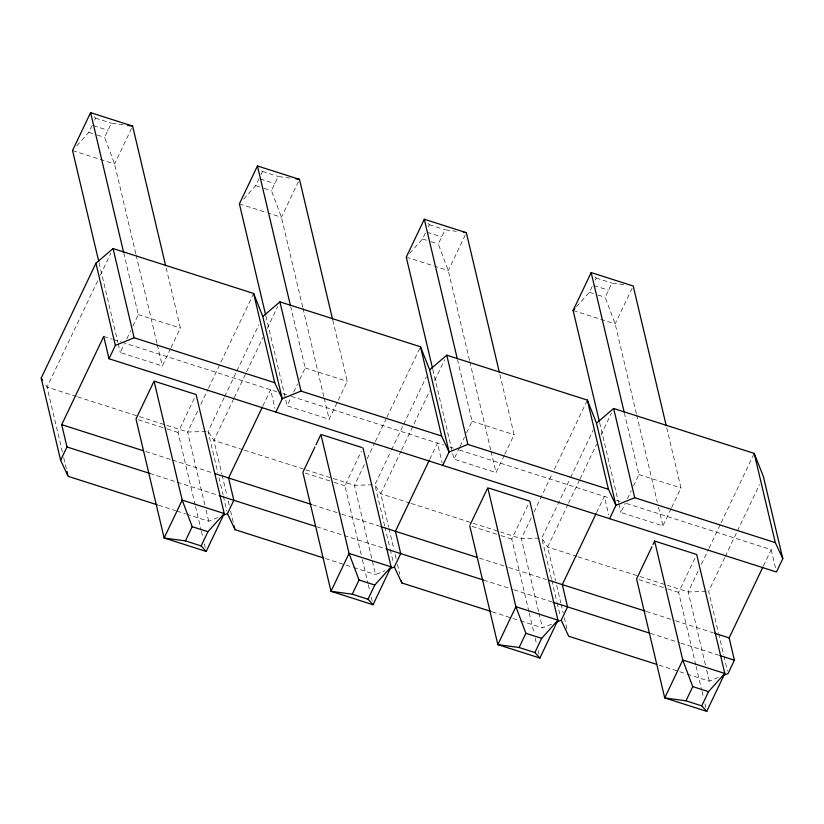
<?xml version="1.0" encoding="UTF-8"?>
<svg xmlns="http://www.w3.org/2000/svg" width="824" height="824" viewBox="0 0 824 824"><rect width="100%" height="100%" fill="white"/><g stroke="black" fill="none" stroke-linecap="round" stroke-linejoin="round"><path stroke-width="0.62" stroke-dasharray="4.12 3.09" d="M76.828 145.745L88.827 132.355L92.216 125.248M94.626 120.17L95.594 118.141L93.091 115.391M135.805 253.74L114.577 163.966L104.597 137.392L111.364 123.178L125.124 125.052M131.541 128.369L114.577 163.966L72.533 150.535M97.644 280.881L47.04 387.105L62.562 452.788M100.394 275.113L110.849 253.174M170.537 348.727L162.328 365.949L120.283 352.517L124.115 344.483M126.855 338.736L130.676 330.702M132.87 326.108L138.339 314.624L123.899 253.535M171.083 347.584L180.384 328.055L166.242 268.212M243.688 199.058L255.687 185.657L259.076 178.561M261.002 174.492L262.454 171.454L259.951 168.704M302.666 307.053L281.437 217.278L271.457 190.694L278.224 176.49L291.984 178.365M195.216 505.091L178.046 432.456L194.464 398.002M298.401 181.682L281.437 217.278L268.222 213.055M197.523 411.238L187.615 432.023L204.898 505.143M200.819 404.316L207.978 389.299M208.523 388.145L253.638 293.468M224.087 397.755L208.06 431.405L217.773 472.502M224.643 396.591L236.251 372.232M236.807 371.068L258.921 324.656M233.697 398.857L213.89 440.418L221.8 473.882M234.253 397.704L262.856 337.655M267.254 328.426L277.709 306.487M262.856 406.005L270.602 389.752L275 408.344M332.803 320.279L347.244 381.368L329.188 419.262L287.143 405.83L290.975 397.796M293.715 392.049L297.536 384.015M299.73 379.421L305.199 367.937L290.759 306.837M409.683 253.328L422.547 238.97L425.936 231.863M428.346 226.796L429.314 224.756L426.811 222.006M469.526 360.356L448.297 270.591L438.317 244.007L445.084 229.803L456.341 231.328M361.19 554.645L344.906 485.758L361.324 451.315M465.261 234.984L448.297 270.591L435.082 266.368M364.383 464.551L354.474 485.336L375.569 574.555L384.963 570.733M367.133 458.783L374.827 442.612M375.384 441.458L386.384 418.365M386.93 417.212L420.498 346.78M384.633 525.815L374.92 484.718L390.947 451.068M391.503 449.904L403.111 425.544M403.667 424.381L426.338 376.805M401.113 451.006L380.75 493.731L388.66 527.185M401.659 449.853L429.716 390.967M434.67 380.575L444.569 359.8M429.716 459.318L437.462 443.065L442.148 462.892M504.257 455.353L496.048 472.574L454.003 459.143L459.473 447.659M460.019 446.505L464.396 437.328M466.59 432.734L472.059 421.249L457.619 360.15M504.803 454.199L514.104 434.681L499.663 373.581M576.543 306.641L589.407 292.283L592.786 285.176M595.206 280.098L596.174 278.069L593.671 275.319M636.375 413.669L615.157 323.894L605.166 297.32L611.944 283.106L624.458 284.816M528.936 611.707L511.766 539.071L528.184 504.618M632.121 288.297L615.157 323.894L573.113 310.463M531.243 517.863L521.334 538.649L538.618 611.758M533.993 512.085L552.142 473.985M554.346 469.371L587.357 400.093M551.493 579.128L541.78 538.021L569.971 478.847M570.527 477.693L593.198 430.118M567.973 504.319L547.61 547.043L555.52 580.498M568.519 503.165L579.519 480.073M580.075 478.919L596.576 444.28M600.974 435.041L611.429 413.102M596.576 512.621L604.322 496.378L608.709 514.959M671.117 508.655L662.908 525.887L620.863 512.456L625.241 503.268M627.424 498.674L631.256 490.63M633.45 486.036L638.919 474.552L624.479 413.463M671.663 507.512L680.964 487.993L666.523 426.894M695.796 665.019L678.626 592.384L695.044 557.93M698.093 571.176L688.194 591.951L705.478 665.071M701.399 564.244L708.547 549.237M709.104 548.084L720.65 523.837M721.206 522.673L754.207 453.406M724.667 557.683L708.64 591.333L718.353 632.441M725.223 556.53L736.831 532.16M737.387 530.996L759.501 484.584M763.436 565.934L771.182 549.68L626.24 503.382M186.708 514.217L208.709 521.252L218.102 517.431M520.428 620.843L542.429 627.867L551.822 624.046M687.278 674.145L709.289 681.18L718.683 677.359M372.366 484.79L354.474 485.336L305.58 469.711M539.226 538.103L521.334 538.649L500.549 532.005M706.086 591.416L688.194 591.951L667.409 585.318M95.594 118.141L111.364 123.178M262.454 171.454L278.224 176.49M429.314 224.756L445.084 229.803M596.174 278.069L611.944 283.106M93.421 125.629L107.975 130.285M260.281 178.942L274.835 183.597M427.141 232.255L441.695 236.9M594.001 285.567L608.555 290.213M88.827 132.355L96.099 134.673M97.314 135.064L104.597 137.392M255.687 185.657L262.959 187.985M264.174 188.377L271.457 190.694M422.547 238.97L429.819 241.298M431.034 241.679L438.317 244.007M589.407 292.283L596.679 294.611M597.894 294.992L605.166 297.32M239.393 203.847L267.028 212.674M406.253 257.15L433.887 265.977M138.339 314.624L180.384 328.055M305.199 367.937L347.244 381.368M472.059 421.249L514.104 434.681M638.919 474.552L680.964 487.993M103.742 336.439L112.27 339.169M113.485 339.55L120.798 341.888M122.014 342.279L276.689 391.699M282.776 393.645L290.089 395.973M291.305 396.365L443.549 445.012M449.636 446.958L453.293 448.122M459.38 450.069L610.409 498.314M616.496 500.261L620.153 501.435M76.375 396.478L47.04 387.105L44.444 383.098M77.6 396.869L187.615 432.023L208.06 431.405L213.89 440.418L243.235 449.791M244.46 450.182L304.355 469.32M410.094 503.103L380.75 493.731L374.92 484.718M411.31 503.495L499.334 531.614M576.954 556.416L547.61 547.043L541.78 538.021M578.17 556.808L666.194 584.927M138.411 419.787L166.036 428.614M167.241 428.995L178.046 432.456M305.261 473.1L332.896 481.927M334.091 482.308L344.906 485.758M472.121 526.402L499.756 535.229M500.951 535.621L511.766 539.071M638.981 579.715L666.616 588.542M667.811 588.923L678.626 592.384M145.745 451.511L171.32 459.689M172.535 460.08L212.736 472.914M312.605 504.824L340.621 513.774M341.836 514.166L379.586 526.227M479.465 558.136L507.471 567.087M508.696 567.479L546.446 579.54M646.325 611.449L674.331 620.4M675.556 620.781L713.306 632.853M149.803 473.429L218.01 495.224M316.663 526.742L384.859 548.537M483.513 580.055L512.744 589.397M513.97 589.778L551.72 601.839M650.373 633.368L679.604 642.699M680.83 643.091L718.579 655.152M158.589 505.236L175.708 510.705M176.923 511.096L185.482 513.826M325.449 558.548L352.342 567.139M353.568 567.53L375.569 574.555M492.309 611.861L519.202 620.451M659.169 665.164L686.062 673.764M771.182 549.68L775.569 568.272M718.652 633.677L723.647 654.853M723.946 656.1L727.479 671.045M706.652 670.025L709.289 681.18M636.674 414.915L657.305 502.197M658.489 507.182L662.908 525.887M696.095 666.276L701.718 690.069M702.017 691.326L703.49 697.588M704.973 703.851L705.859 707.6M599.645 422.681L618.505 502.475M618.803 503.722L620.863 512.456M556.694 585.452L560.794 602.808M561.092 604.044L563.142 612.716M564.306 617.681L566.943 628.825M551.792 580.374L556.797 601.541M557.086 602.787L560.33 616.486M538.917 612.994L542.429 627.867M469.814 361.602L490.743 450.131M491.032 451.377L496.048 472.574M529.235 612.963L533.973 633.007M535.157 638.013L536.63 644.275M538.113 650.538L538.999 654.297M432.785 369.368L454.003 459.143M388.959 528.431L393.934 549.495M395.108 554.449L396.282 559.414M397.456 564.368L399.794 574.276M384.932 527.061L389.937 548.238M390.226 549.474L393.47 563.183M302.954 308.3L323.883 396.818M324.182 398.064L329.188 419.262M362.375 559.651L367.998 583.454M368.297 584.7L369.78 590.962M371.253 597.225L372.149 600.984M265.925 316.056L287.143 405.83M222.099 475.118L227.074 496.182M228.248 501.147L229.422 506.101M230.596 511.055L233.233 522.21M218.957 477.487L223.077 494.925M223.366 496.172L226.899 511.117M206.072 510.097L208.709 521.252M136.094 254.987L157.023 343.515M157.322 344.762L162.328 365.949M195.515 506.348L201.138 530.141M201.437 531.387L202.92 537.65M204.393 543.912L205.289 547.672M99.065 262.753L117.925 342.547M118.223 343.793L120.283 352.517M63.736 457.742L66.373 468.897"/><path stroke-width="1.24" d="M165.645 265.719L132.633 126.072L90.589 112.641L72.533 150.535L98.767 261.507M157.363 504.844L68.124 476.334L60.636 460.297L41.2 378.092L95.934 263.227L113.053 248.56L253.638 293.468L262.794 316.54L282.22 398.734L275.875 412.062M60.636 460.297L66.981 446.969L61.707 424.669L103.742 336.439L109.015 358.749L776.455 571.99L782.8 558.662L763.364 476.468L754.207 453.406L613.633 408.488L596.514 423.155L615.94 505.359L609.595 518.677M109.015 358.749L115.36 345.421L95.934 263.227M153.511 382.274L136.001 419.014L164.131 538L206.175 551.431L224.231 513.537L196.102 394.552L154.057 381.121L182.186 500.106L192.177 526.68L185.4 540.894L164.131 538L182.186 500.106L224.231 513.537L207.936 531.717L201.169 545.931L206.175 551.431M332.505 319.032L299.493 179.385L257.448 165.954L239.393 203.847L265.627 314.809M262.31 407.169L228.567 477.972L233.841 500.281L227.486 513.61L222.799 515.515M314.902 447.061L302.861 472.327L330.991 591.313L373.035 604.744L391.091 566.85L362.962 447.865M315.994 444.764L320.917 434.433L349.046 553.409L359.037 579.993L352.26 594.197L330.991 591.313L349.046 553.409L391.091 566.85L374.796 585.03L368.029 599.244L373.035 604.744M499.365 372.335L466.353 232.687L424.308 219.256L406.253 257.15L432.487 368.122M429.16 460.472L395.427 531.284L400.701 553.594L394.346 566.912L389.659 568.828M442.735 465.364L449.08 452.046L429.654 369.842L420.498 346.78L279.913 301.862L262.794 316.54M470.267 524.486L487.231 488.889M599.347 421.435L573.113 310.463L591.169 272.569L633.213 286L666.225 425.648M469.721 525.64L497.851 644.615L519.12 647.51L525.887 633.306L515.906 606.721L487.777 487.746M596.02 513.785L562.287 584.597L567.561 606.907L561.206 620.225L556.509 622.141M539.895 658.046L497.851 644.615L515.906 606.721L557.951 620.153L539.895 658.046L534.889 652.546L541.656 638.342L557.951 620.153L529.822 501.177L488.982 488.127M651.897 546.796L636.581 578.953L664.711 697.928L706.755 711.359L724.811 673.466L696.682 554.49L654.637 541.059L652.999 544.499M706.755 711.359L701.749 705.859L708.516 691.645L724.811 673.466L682.766 660.034L664.711 697.928L685.98 700.822L692.747 686.608L682.766 660.034L654.637 541.059M723.369 675.443L728.066 673.538L734.411 660.209L729.147 637.91L762.88 567.097M573.113 310.463L574.833 308.547M429.654 369.842L446.773 355.175L587.357 400.093L596.514 423.155M115.36 345.421L134.147 337.778L274.722 382.697L282.22 398.734L301.007 391.091L441.582 436.009L449.08 452.046L467.867 444.404L608.442 489.312L615.94 505.359L634.717 497.717L775.302 542.625L782.8 558.662M127.627 125.392L132.633 126.072M295.744 178.87L299.493 179.385M463.85 232.347L466.353 232.687M322.122 434.815L361.757 447.483M61.707 424.669L143.304 450.738M215.167 473.697L311.39 504.432M380.812 526.618L477.024 557.354M548.887 580.312L645.099 611.058M714.532 633.234L729.147 637.91M66.981 446.969L149.803 473.429M219.225 495.615L315.438 526.351M386.085 548.928L483.513 580.055M552.945 602.231L649.158 632.976M719.805 655.544L734.411 660.209M227.486 513.61L234.984 529.647L323.008 557.766M394.346 566.912L401.844 582.959L491.083 611.47M656.718 664.381L568.704 636.262L561.206 620.225M192.177 526.68L207.936 531.717M359.037 579.993L374.796 585.03M525.887 633.306L541.656 638.342M692.747 686.608L708.516 691.645M185.4 540.894L201.169 545.931M352.26 594.197L368.029 599.244M519.12 647.51L534.889 652.546M685.98 700.822L701.749 705.859M41.2 378.092L42.498 380.101M754.207 453.406L775.302 542.625M591.169 272.569L624.18 412.216M613.633 408.488L634.717 497.717M587.357 400.093L608.442 489.312M424.308 219.256L457.32 358.904M446.773 355.175L467.867 444.404M420.498 346.78L441.582 436.009M401.257 580.477L401.844 582.959M257.448 165.954L290.46 305.591M279.913 301.862L301.007 391.091M253.638 293.468L274.722 382.697M234.109 525.928L234.984 529.647M90.589 112.641L123.6 252.288M113.053 248.56L134.147 337.778M66.96 471.38L67.836 475.098"/></g></svg>
